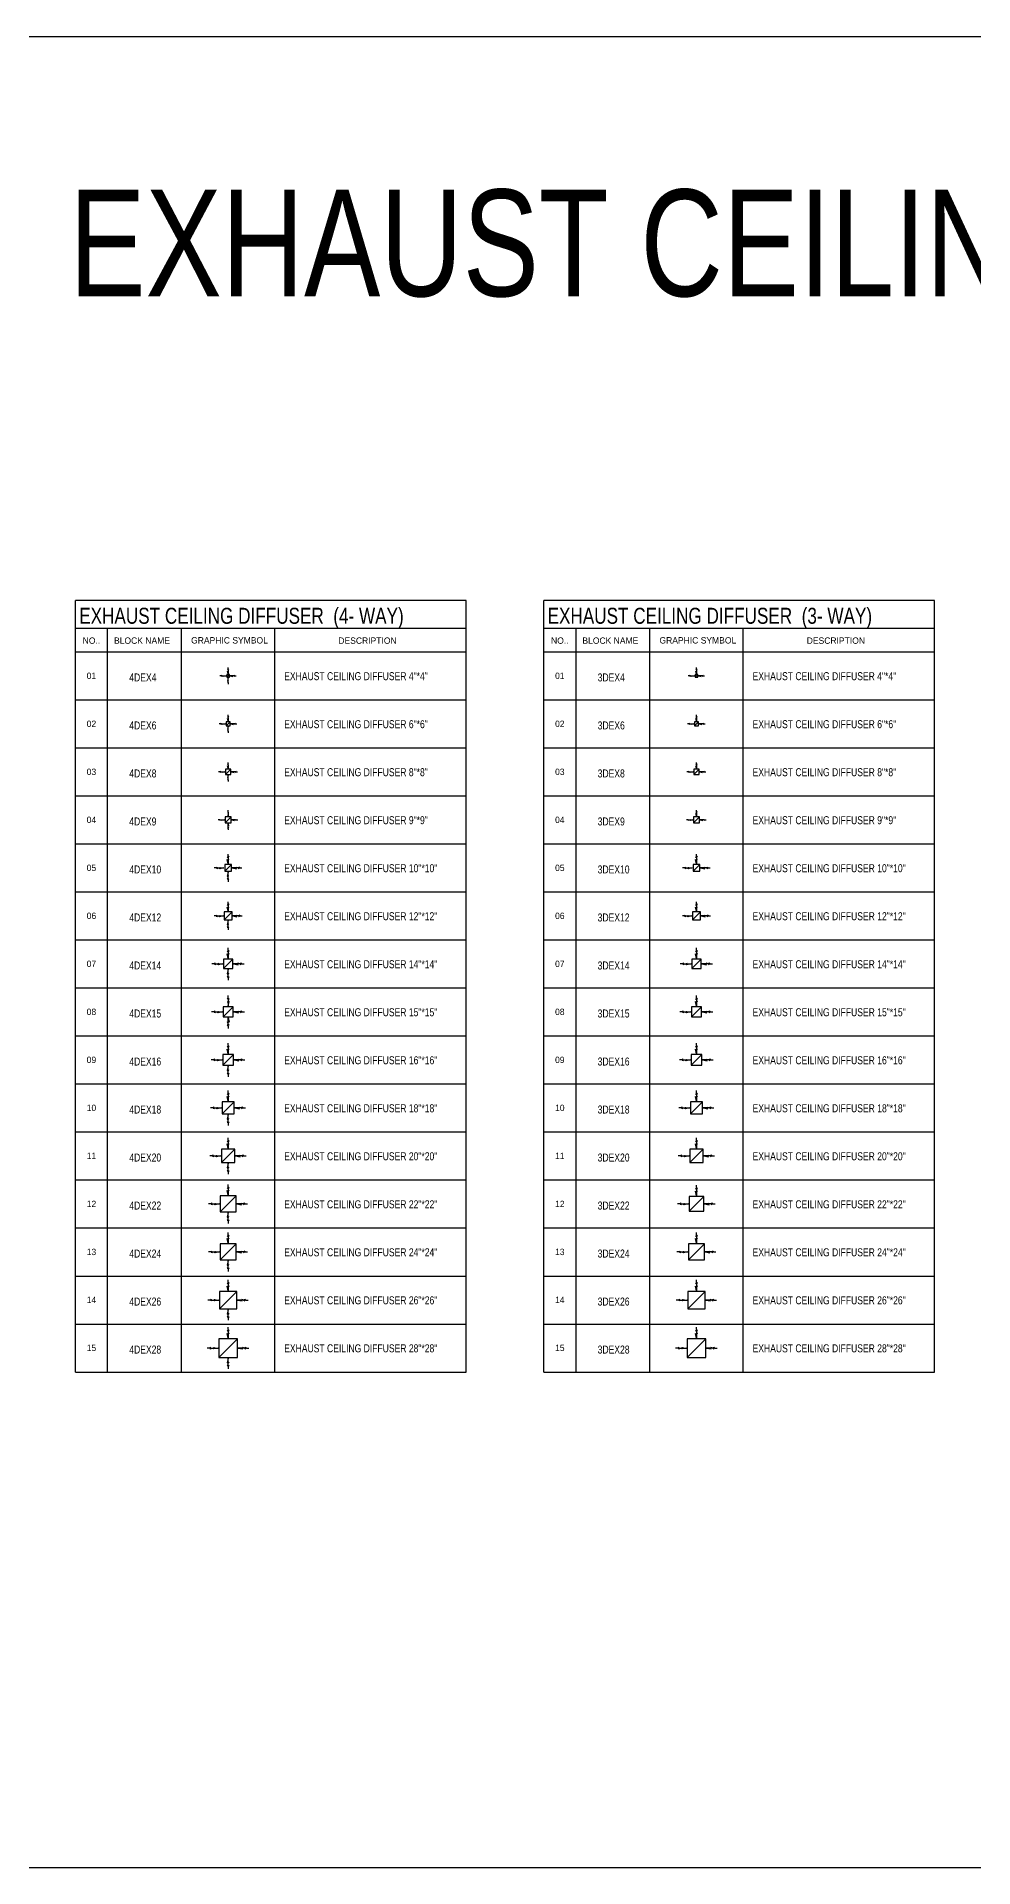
# Model space of a CAD drawing. Header units: millimetres. Extents: x -21221 to 1625077, y -149981 to 356550.
# Drawn here: x 477765 to 512872, y 212613 to 281251 of the extents above; entities that cross this region are included whole.
import ezdxf
from ezdxf.enums import TextEntityAlignment as Align

# ---------------------------------------------------------------- set-up
doc = ezdxf.new("R2010")
doc.units = ezdxf.units.MM
doc.header["$LTSCALE"] = 1000
doc.header["$MEASUREMENT"] = 0
doc.layers.get('0').update_dxf_attribs({"linetype": 'CONTINUOUS'})
for name, color, linetype in [('1-EX-DUCT', 1, 'CONTINUOUS'), ('11-F-A-DUCT', 11, 'CONTINUOUS'), ('40-REFERENCE-DRAWINGS-0-35', 40, 'CONTINUOUS')]:
    doc.layers.add(name, color=color, linetype=linetype)
doc.styles.add('STENCIL', font='stencil.shx')
doc.styles.add('style2', font='stencil.shx')

# ---------------------------------------------------------------- blocks, each defined once
blk = doc.blocks.new('3DEX4')
at = {"color": 13}
for p, q in [((-258, 0), (-308, 0)), ((-258, 0), (-236, 21)), ((-236, -21), (-236, 21)), ((-215, 0), (-236, -21)), ((-215, 0), (-75, 0)), ((-175, 20), (-167, 0)), ((-175, -20), (-167, 0)), ((-75, 0), (-175, -20)), ((-50, -50), (50, 50)), ((0, 215), (-21, 236)), ((-21, 236), (21, 236)), ((-20, 175), (0, 167)), ((0, 75), (-20, 175)), ((0, 258), (0, 308)), ((0, 258), (21, 236)), ((0, 215), (0, 75)), ((20, 175), (0, 167)), ((215, 0), (75, 0)), ((75, 0), (175, -20)), ((175, 20), (167, 0)), ((175, -20), (167, 0)), ((215, 0), (236, -21)), ((236, -21), (236, 21)), ((258, 0), (236, 21)), ((258, 0), (308, 0))]:
    blk.add_line(p, q, dxfattribs=at)
at = {"color": 12}
blk.add_lwpolyline([(-50, -50), (50, -50), (50, 50), (-50, 50)], close=True, dxfattribs=at)
at = {"color": 13}
for points in [[(-175, 20), (-167, 0), (-75, 0)], [(-175, -20), (-167, 0), (-75, 0)], [(-20, 175), (0, 167), (0, 75)], [(20, 175), (0, 167), (0, 75)], [(175, 20), (167, 0), (75, 0)], [(175, -20), (167, 0), (75, 0)]]:
    blk.add_solid(points, dxfattribs=at)
blk = doc.blocks.new('3DEX6')
at = {"color": 13}
for p, q in [((-283, 0), (-333, 0)), ((-283, 0), (-261, 21)), ((-261, -21), (-261, 21)), ((-200, 20), (-192, 0)), ((75, 75), (-75, -75)), ((0, 240), (-21, 261)), ((-21, 261), (21, 261)), ((-20, 200), (0, 192)), ((0, 100), (-20, 200)), ((0, 283), (0, 333)), ((0, 283), (21, 261)), ((0, 240), (0, 100)), ((20, 200), (0, 192)), ((200, 20), (192, 0)), ((261, -21), (261, 21)), ((283, 0), (261, 21)), ((283, 0), (333, 0)), ((-240, 0), (-261, -21)), ((-240, 0), (-100, 0)), ((-200, -20), (-192, 0)), ((-100, 0), (-200, -20)), ((240, 0), (100, 0)), ((100, 0), (200, -20)), ((200, -20), (192, 0)), ((240, 0), (261, -21))]:
    blk.add_line(p, q, dxfattribs=at)
at = {"color": 12}
blk.add_lwpolyline([(-75, -75), (75, -75), (75, 75), (-75, 75)], close=True, dxfattribs=at)
at = {"color": 13}
for points in [[(-200, 20), (-192, 0), (-100, 0)], [(-20, 200), (0, 192), (0, 100)], [(20, 200), (0, 192), (0, 100)], [(200, 20), (192, 0), (100, 0)], [(-200, -20), (-192, 0), (-100, 0)], [(200, -20), (192, 0), (100, 0)]]:
    blk.add_solid(points, dxfattribs=at)
blk = doc.blocks.new('3DEX8')
at = {"color": 13}
for p, q in [((-308, 0), (-358, 0)), ((-308, 0), (-286, 21)), ((-286, -21), (-286, 21)), ((-265, 0), (-286, -21)), ((-265, 0), (-125, 0)), ((-225, 20), (-217, 0)), ((-225, -20), (-217, 0)), ((-125, 0), (-225, -20)), ((100, 100), (-100, -100)), ((0, 265), (-21, 286)), ((-21, 286), (21, 286)), ((-20, 225), (0, 217)), ((0, 125), (-20, 225)), ((0, 308), (0, 358)), ((0, 308), (21, 286)), ((0, 265), (0, 125)), ((20, 225), (0, 217)), ((265, 0), (125, 0)), ((125, 0), (225, -20)), ((225, 20), (217, 0)), ((225, -20), (217, 0)), ((265, 0), (286, -21)), ((286, -21), (286, 21)), ((308, 0), (286, 21)), ((308, 0), (358, 0))]:
    blk.add_line(p, q, dxfattribs=at)
at = {"color": 12}
blk.add_lwpolyline([(-100, -100), (100, -100), (100, 100), (-100, 100)], close=True, dxfattribs=at)
at = {"color": 13}
for points in [[(-225, 20), (-217, 0), (-125, 0)], [(-225, -20), (-217, 0), (-125, 0)], [(-20, 225), (0, 217), (0, 125)], [(20, 225), (0, 217), (0, 125)], [(225, 20), (217, 0), (125, 0)], [(225, -20), (217, 0), (125, 0)]]:
    blk.add_solid(points, dxfattribs=at)
blk = doc.blocks.new('3DEX10')
at = {"color": 13}
for p, q in [((-442, 0), (-520, 0)), ((-442, 0), (-408, 33)), ((-408, -33), (-408, 33)), ((-375, 0), (-408, -33)), ((-375, 0), (-156, 0)), ((-312, 31), (-299, 0)), ((-312, -31), (-299, 0)), ((-156, 0), (-312, -31)), ((125, 125), (-125, -125)), ((0, 375), (-33, 408)), ((-33, 408), (33, 408)), ((-31, 312), (0, 299)), ((0, 156), (-31, 312)), ((0, 442), (0, 520)), ((0, 442), (33, 408)), ((0, 375), (0, 156)), ((31, 312), (0, 299)), ((375, 0), (156, 0)), ((156, 0), (312, -31)), ((312, 31), (299, 0)), ((312, -31), (299, 0)), ((375, 0), (408, -33)), ((408, -33), (408, 33)), ((442, 0), (408, 33)), ((442, 0), (520, 0))]:
    blk.add_line(p, q, dxfattribs=at)
at = {"color": 12}
blk.add_lwpolyline([(-125, -125), (125, -125), (125, 125), (-125, 125)], close=True, dxfattribs=at)
at = {"color": 13}
for points in [[(-312, 31), (-299, 0), (-156, 0)], [(-312, -31), (-299, 0), (-156, 0)], [(-31, 312), (0, 299), (0, 156)], [(31, 312), (0, 299), (0, 156)], [(312, 31), (299, 0), (156, 0)], [(312, -31), (299, 0), (156, 0)]]:
    blk.add_solid(points, dxfattribs=at)
blk = doc.blocks.new('3DEX12')
at = {"color": 13}
for p, q in [((-449, 0), (-524, 0)), ((-449, 0), (-417, 32)), ((-417, -32), (-417, 32)), ((-385, 0), (-417, -32)), ((-385, 0), (-175, 0)), ((-325, 30), (-312, 0)), ((-325, -30), (-312, 0)), ((-175, 0), (-325, -30)), ((150, 150), (-150, -150)), ((0, 385), (-32, 417)), ((-32, 417), (32, 417)), ((-30, 325), (0, 312)), ((0, 175), (-30, 325)), ((0, 449), (0, 524)), ((0, 449), (32, 417)), ((0, 385), (0, 175)), ((30, 325), (0, 312)), ((385, 0), (175, 0)), ((175, 0), (325, -30)), ((325, 30), (312, 0)), ((325, -30), (312, 0)), ((385, 0), (417, -32)), ((417, -32), (417, 32)), ((449, 0), (417, 32)), ((449, 0), (524, 0))]:
    blk.add_line(p, q, dxfattribs=at)
at = {"color": 12}
blk.add_lwpolyline([(-150, -150), (150, -150), (150, 150), (-150, 150)], close=True, dxfattribs=at)
at = {"color": 13}
for points in [[(-325, 30), (-312, 0), (-175, 0)], [(-325, -30), (-312, 0), (-175, 0)], [(-30, 325), (0, 312), (0, 175)], [(30, 325), (0, 312), (0, 175)], [(325, 30), (312, 0), (175, 0)], [(325, -30), (312, 0), (175, 0)]]:
    blk.add_solid(points, dxfattribs=at)
blk = doc.blocks.new('3DEX14')
at = {"color": 13}
for p, q in [((-520, 0), (-607, 0)), ((-520, 0), (-482, 37)), ((-482, -37), (-482, 37)), ((-445, 0), (-482, -37)), ((-445, 0), (-200, 0)), ((-375, 35), (-360, 0)), ((-375, -35), (-360, 0)), ((-200, 0), (-375, -35)), ((175, 175), (-175, -175)), ((0, 445), (-37, 482)), ((-37, 482), (37, 482)), ((-35, 375), (0, 360)), ((0, 200), (-35, 375)), ((0, 520), (0, 607)), ((0, 520), (37, 482)), ((0, 445), (0, 200)), ((35, 375), (0, 360)), ((445, 0), (200, 0)), ((200, 0), (375, -35)), ((375, 35), (360, 0)), ((375, -35), (360, 0)), ((445, 0), (482, -37)), ((482, -37), (482, 37)), ((520, 0), (482, 37)), ((520, 0), (607, 0))]:
    blk.add_line(p, q, dxfattribs=at)
at = {"color": 12}
blk.add_lwpolyline([(-175, -175), (175, -175), (175, 175), (-175, 175)], close=True, dxfattribs=at)
at = {"color": 13}
for points in [[(-375, 35), (-360, 0), (-200, 0)], [(-375, -35), (-360, 0), (-200, 0)], [(-35, 375), (0, 360), (0, 200)], [(35, 375), (0, 360), (0, 200)], [(375, 35), (360, 0), (200, 0)], [(375, -35), (360, 0), (200, 0)]]:
    blk.add_solid(points, dxfattribs=at)
blk = doc.blocks.new('3DEX16')
at = {"color": 13}
for p, q in [((-545, 0), (-632, 0)), ((-545, 0), (-507, 37)), ((-507, -37), (-507, 37)), ((-400, 35), (-385, 0)), ((200, 200), (-200, -200)), ((0, 470), (-37, 507)), ((-37, 507), (37, 507)), ((-35, 400), (0, 385)), ((0, 225), (-35, 400)), ((0, 545), (0, 632)), ((0, 545), (37, 507)), ((0, 470), (0, 225)), ((35, 400), (0, 385)), ((400, 35), (385, 0)), ((507, -37), (507, 37)), ((545, 0), (507, 37)), ((545, 0), (632, 0)), ((-470, 0), (-507, -37)), ((-470, 0), (-225, 0)), ((-400, -35), (-385, 0)), ((-225, 0), (-400, -35)), ((470, 0), (225, 0)), ((225, 0), (400, -35)), ((400, -35), (385, 0)), ((470, 0), (507, -37))]:
    blk.add_line(p, q, dxfattribs=at)
at = {"color": 12}
blk.add_lwpolyline([(-200, -200), (200, -200), (200, 200), (-200, 200)], close=True, dxfattribs=at)
at = {"color": 13}
for points in [[(-400, 35), (-385, 0), (-225, 0)], [(-35, 400), (0, 385), (0, 225)], [(35, 400), (0, 385), (0, 225)], [(400, 35), (385, 0), (225, 0)], [(-400, -35), (-385, 0), (-225, 0)], [(400, -35), (385, 0), (225, 0)]]:
    blk.add_solid(points, dxfattribs=at)
blk = doc.blocks.new('3DEX18')
at = {"color": 13}
for p, q in [((-570, 0), (-657, 0)), ((-570, 0), (-532, 37)), ((-532, -37), (-532, 37)), ((-425, 35), (-410, 0)), ((225, 225), (-225, -225)), ((0, 495), (-37, 532)), ((-37, 532), (37, 532)), ((-35, 425), (0, 410)), ((0, 250), (-35, 425)), ((0, 570), (0, 657)), ((0, 570), (37, 532)), ((0, 495), (0, 250)), ((35, 425), (0, 410)), ((425, 35), (410, 0)), ((532, -37), (532, 37)), ((570, 0), (532, 37)), ((570, 0), (657, 0)), ((-495, 0), (-532, -37)), ((-495, 0), (-250, 0)), ((-425, -35), (-410, 0)), ((-250, 0), (-425, -35)), ((495, 0), (250, 0)), ((250, 0), (425, -35)), ((425, -35), (410, 0)), ((495, 0), (532, -37))]:
    blk.add_line(p, q, dxfattribs=at)
at = {"color": 12}
blk.add_lwpolyline([(-225, -225), (225, -225), (225, 225), (-225, 225)], close=True, dxfattribs=at)
at = {"color": 13}
for points in [[(-425, 35), (-410, 0), (-250, 0)], [(-35, 425), (0, 410), (0, 250)], [(35, 425), (0, 410), (0, 250)], [(425, 35), (410, 0), (250, 0)], [(-425, -35), (-410, 0), (-250, 0)], [(425, -35), (410, 0), (250, 0)]]:
    blk.add_solid(points, dxfattribs=at)
blk = doc.blocks.new('3DEX20')
at = {"color": 13}
for p, q in [((-595, 0), (-682, 0)), ((-595, 0), (-557, 37)), ((-557, -37), (-557, 37)), ((-450, 35), (-435, 0)), ((250, 250), (-250, -250)), ((0, 520), (-37, 557)), ((-37, 557), (37, 557)), ((-35, 450), (0, 435)), ((0, 275), (-35, 450)), ((0, 595), (0, 682)), ((0, 595), (37, 557)), ((0, 520), (0, 275)), ((35, 450), (0, 435)), ((450, 35), (435, 0)), ((557, -37), (557, 37)), ((595, 0), (557, 37)), ((595, 0), (682, 0)), ((-520, 0), (-557, -37)), ((-520, 0), (-275, 0)), ((-450, -35), (-435, 0)), ((-275, 0), (-450, -35)), ((520, 0), (275, 0)), ((275, 0), (450, -35)), ((450, -35), (435, 0)), ((520, 0), (557, -37))]:
    blk.add_line(p, q, dxfattribs=at)
at = {"color": 12}
blk.add_lwpolyline([(-250, -250), (250, -250), (250, 250), (-250, 250)], close=True, dxfattribs=at)
at = {"color": 13}
for points in [[(-450, 35), (-435, 0), (-275, 0)], [(-35, 450), (0, 435), (0, 275)], [(35, 450), (0, 435), (0, 275)], [(450, 35), (435, 0), (275, 0)], [(-450, -35), (-435, 0), (-275, 0)], [(450, -35), (435, 0), (275, 0)]]:
    blk.add_solid(points, dxfattribs=at)
blk = doc.blocks.new('3DEX22')
at = {"color": 13}
for p, q in [((0, 620), (0, 707)), ((-620, 0), (-707, 0)), ((-620, 0), (-582, 37)), ((-582, -37), (-582, 37)), ((-475, 35), (-460, 0)), ((275, 275), (-275, -275)), ((0, 545), (-37, 582)), ((-37, 582), (37, 582)), ((-35, 475), (0, 460)), ((0, 300), (-35, 475)), ((0, 620), (37, 582)), ((0, 545), (0, 300)), ((35, 475), (0, 460)), ((475, 35), (460, 0)), ((582, -37), (582, 37)), ((620, 0), (582, 37)), ((620, 0), (707, 0)), ((-545, 0), (-582, -37)), ((-545, 0), (-300, 0)), ((-475, -35), (-460, 0)), ((-300, 0), (-475, -35)), ((545, 0), (300, 0)), ((300, 0), (475, -35)), ((475, -35), (460, 0)), ((545, 0), (582, -37))]:
    blk.add_line(p, q, dxfattribs=at)
at = {"color": 12}
blk.add_lwpolyline([(-275, -275), (275, -275), (275, 275), (-275, 275)], close=True, dxfattribs=at)
at = {"color": 13}
for points in [[(-475, 35), (-460, 0), (-300, 0)], [(-35, 475), (0, 460), (0, 300)], [(35, 475), (0, 460), (0, 300)], [(475, 35), (460, 0), (300, 0)], [(-475, -35), (-460, 0), (-300, 0)], [(475, -35), (460, 0), (300, 0)]]:
    blk.add_solid(points, dxfattribs=at)
blk = doc.blocks.new('3DEX24')
at = {"color": 13}
for p, q in [((0, 645), (0, 732)), ((-645, 0), (-732, 0)), ((-645, 0), (-607, 37)), ((-607, -37), (-607, 37)), ((-570, 0), (-607, -37)), ((-570, 0), (-325, 0)), ((-500, 35), (-485, 0)), ((-500, -35), (-485, 0)), ((-325, 0), (-500, -35)), ((300, 300), (-300, -300)), ((0, 570), (-37, 607)), ((-37, 607), (37, 607)), ((-35, 500), (0, 485)), ((0, 325), (-35, 500)), ((0, 645), (37, 607)), ((0, 570), (0, 325)), ((35, 500), (0, 485)), ((570, 0), (325, 0)), ((325, 0), (500, -35)), ((500, 35), (485, 0)), ((500, -35), (485, 0)), ((570, 0), (607, -37)), ((607, -37), (607, 37)), ((645, 0), (607, 37)), ((645, 0), (732, 0))]:
    blk.add_line(p, q, dxfattribs=at)
at = {"color": 12}
blk.add_lwpolyline([(-300, -300), (300, -300), (300, 300), (-300, 300)], close=True, dxfattribs=at)
at = {"color": 13}
for points in [[(-500, 35), (-485, 0), (-325, 0)], [(-500, -35), (-485, 0), (-325, 0)], [(-35, 500), (0, 485), (0, 325)], [(35, 500), (0, 485), (0, 325)], [(500, 35), (485, 0), (325, 0)], [(500, -35), (485, 0), (325, 0)]]:
    blk.add_solid(points, dxfattribs=at)
blk = doc.blocks.new('3DEX26')
at = {"color": 13}
for p, q in [((0, 670), (0, 757)), ((-670, 0), (-757, 0)), ((-670, 0), (-632, 37)), ((-632, -37), (-632, 37)), ((-525, 35), (-510, 0)), ((325, 325), (-325, -325)), ((0, 595), (-37, 632)), ((-37, 632), (37, 632)), ((-35, 525), (0, 510)), ((0, 350), (-35, 525)), ((0, 670), (37, 632)), ((0, 595), (0, 350)), ((35, 525), (0, 510)), ((525, 35), (510, 0)), ((632, -37), (632, 37)), ((670, 0), (632, 37)), ((670, 0), (757, 0)), ((-595, 0), (-632, -37)), ((-595, 0), (-350, 0)), ((-525, -35), (-510, 0)), ((-350, 0), (-525, -35)), ((595, 0), (350, 0)), ((350, 0), (525, -35)), ((525, -35), (510, 0)), ((595, 0), (632, -37))]:
    blk.add_line(p, q, dxfattribs=at)
at = {"color": 12}
blk.add_lwpolyline([(-325, -325), (325, -325), (325, 325), (-325, 325)], close=True, dxfattribs=at)
at = {"color": 13}
for points in [[(-525, 35), (-510, 0), (-350, 0)], [(-35, 525), (0, 510), (0, 350)], [(35, 525), (0, 510), (0, 350)], [(525, 35), (510, 0), (350, 0)], [(-525, -35), (-510, 0), (-350, 0)], [(525, -35), (510, 0), (350, 0)]]:
    blk.add_solid(points, dxfattribs=at)
blk = doc.blocks.new('3DEX28')
at = {"color": 13}
for p, q in [((0, 695), (0, 782)), ((0, 695), (37, 657)), ((-695, 0), (-782, 0)), ((-695, 0), (-657, 37)), ((-657, -37), (-657, 37)), ((-550, 35), (-535, 0)), ((350, 350), (-350, -350)), ((0, 620), (-37, 657)), ((-37, 657), (37, 657)), ((-35, 550), (0, 535)), ((0, 375), (-35, 550)), ((0, 620), (0, 375)), ((35, 550), (0, 535)), ((550, 35), (535, 0)), ((657, -37), (657, 37)), ((695, 0), (657, 37)), ((695, 0), (782, 0)), ((-620, 0), (-657, -37)), ((-620, 0), (-375, 0)), ((-550, -35), (-535, 0)), ((-375, 0), (-550, -35)), ((620, 0), (375, 0)), ((375, 0), (550, -35)), ((550, -35), (535, 0)), ((620, 0), (657, -37))]:
    blk.add_line(p, q, dxfattribs=at)
at = {"color": 12}
blk.add_lwpolyline([(-350, -350), (350, -350), (350, 350), (-350, 350)], close=True, dxfattribs=at)
at = {"color": 13}
for points in [[(-550, 35), (-535, 0), (-375, 0)], [(-35, 550), (0, 535), (0, 375)], [(35, 550), (0, 535), (0, 375)], [(550, 35), (535, 0), (375, 0)], [(-550, -35), (-535, 0), (-375, 0)], [(550, -35), (535, 0), (375, 0)]]:
    blk.add_solid(points, dxfattribs=at)
blk = doc.blocks.new('4DEX4')
at = {"color": 13}
for p, q in [((-258, 0), (-308, 0)), ((-258, 0), (-236, 21)), ((-236, -21), (-236, 21)), ((-215, 0), (-236, -21)), ((-215, 0), (-75, 0)), ((-175, 20), (-167, 0)), ((-175, -20), (-167, 0)), ((-75, 0), (-175, -20)), ((-50, -50), (50, 50)), ((0, 215), (-21, 236)), ((-21, 236), (21, 236)), ((-20, 175), (0, 167)), ((0, 75), (-20, 175)), ((0, 258), (0, 308)), ((0, 258), (21, 236)), ((0, 215), (0, 75)), ((20, 175), (0, 167)), ((215, 0), (75, 0)), ((75, 0), (175, -20)), ((175, 20), (167, 0)), ((175, -20), (167, 0)), ((215, 0), (236, -21)), ((236, -21), (236, 21)), ((258, 0), (236, 21)), ((258, 0), (308, 0)), ((0, -215), (-21, -236)), ((-21, -236), (21, -236)), ((0, -75), (-20, -175)), ((-20, -175), (0, -167)), ((0, -215), (0, -75)), ((20, -175), (0, -167)), ((0, -258), (21, -236)), ((0, -258), (0, -308))]:
    blk.add_line(p, q, dxfattribs=at)
at = {"color": 12}
blk.add_lwpolyline([(-50, -50), (50, -50), (50, 50), (-50, 50)], close=True, dxfattribs=at)
at = {"color": 13}
for points in [[(-175, 20), (-167, 0), (-75, 0)], [(-175, -20), (-167, 0), (-75, 0)], [(-20, 175), (0, 167), (0, 75)], [(20, 175), (0, 167), (0, 75)], [(175, 20), (167, 0), (75, 0)], [(175, -20), (167, 0), (75, 0)], [(-20, -175), (0, -167), (0, -75)], [(20, -175), (0, -167), (0, -75)]]:
    blk.add_solid(points, dxfattribs=at)
blk = doc.blocks.new('4DEX6')
at = {"color": 13}
for p, q in [((-283, 0), (-333, 0)), ((-283, 0), (-261, 21)), ((-261, -21), (-261, 21)), ((-200, 20), (-192, 0)), ((75, 75), (-75, -75)), ((0, 240), (-21, 261)), ((-21, 261), (21, 261)), ((-20, 200), (0, 192)), ((0, 100), (-20, 200)), ((0, 283), (0, 333)), ((0, 283), (21, 261)), ((0, 240), (0, 100)), ((20, 200), (0, 192)), ((200, 20), (192, 0)), ((261, -21), (261, 21)), ((283, 0), (261, 21)), ((283, 0), (333, 0)), ((-240, 0), (-261, -21)), ((-240, 0), (-100, 0)), ((-200, -20), (-192, 0)), ((-100, 0), (-200, -20)), ((0, -240), (-21, -261)), ((-21, -261), (21, -261)), ((0, -100), (-20, -200)), ((-20, -200), (0, -192)), ((0, -240), (0, -100)), ((20, -200), (0, -192)), ((0, -283), (21, -261)), ((0, -283), (0, -333)), ((240, 0), (100, 0)), ((100, 0), (200, -20)), ((200, -20), (192, 0)), ((240, 0), (261, -21))]:
    blk.add_line(p, q, dxfattribs=at)
at = {"color": 12}
blk.add_lwpolyline([(-75, -75), (75, -75), (75, 75), (-75, 75)], close=True, dxfattribs=at)
at = {"color": 13}
for points in [[(-200, 20), (-192, 0), (-100, 0)], [(-20, 200), (0, 192), (0, 100)], [(20, 200), (0, 192), (0, 100)], [(200, 20), (192, 0), (100, 0)], [(-200, -20), (-192, 0), (-100, 0)], [(-20, -200), (0, -192), (0, -100)], [(20, -200), (0, -192), (0, -100)], [(200, -20), (192, 0), (100, 0)]]:
    blk.add_solid(points, dxfattribs=at)
blk = doc.blocks.new('4DEX8')
at = {"color": 13}
for p, q in [((-308, 0), (-358, 0)), ((-308, 0), (-286, 21)), ((-286, -21), (-286, 21)), ((-265, 0), (-286, -21)), ((-265, 0), (-125, 0)), ((-225, 20), (-217, 0)), ((-225, -20), (-217, 0)), ((-125, 0), (-225, -20)), ((100, 100), (-100, -100)), ((0, 265), (-21, 286)), ((-21, 286), (21, 286)), ((-20, 225), (0, 217)), ((0, 125), (-20, 225)), ((0, 308), (0, 358)), ((0, 308), (21, 286)), ((0, 265), (0, 125)), ((20, 225), (0, 217)), ((265, 0), (125, 0)), ((125, 0), (225, -20)), ((225, 20), (217, 0)), ((225, -20), (217, 0)), ((265, 0), (286, -21)), ((286, -21), (286, 21)), ((308, 0), (286, 21)), ((308, 0), (358, 0)), ((0, -265), (-21, -286)), ((-21, -286), (21, -286)), ((0, -125), (-20, -225)), ((-20, -225), (0, -217)), ((0, -265), (0, -125)), ((20, -225), (0, -217)), ((0, -308), (21, -286)), ((0, -308), (0, -358))]:
    blk.add_line(p, q, dxfattribs=at)
at = {"color": 12}
blk.add_lwpolyline([(-100, -100), (100, -100), (100, 100), (-100, 100)], close=True, dxfattribs=at)
at = {"color": 13}
for points in [[(-225, 20), (-217, 0), (-125, 0)], [(-225, -20), (-217, 0), (-125, 0)], [(-20, 225), (0, 217), (0, 125)], [(20, 225), (0, 217), (0, 125)], [(225, 20), (217, 0), (125, 0)], [(225, -20), (217, 0), (125, 0)], [(-20, -225), (0, -217), (0, -125)], [(20, -225), (0, -217), (0, -125)]]:
    blk.add_solid(points, dxfattribs=at)
blk = doc.blocks.new('4DEX10')
at = {"color": 13}
for p, q in [((-442, 0), (-520, 0)), ((-442, 0), (-408, 33)), ((-408, -33), (-408, 33)), ((-375, 0), (-408, -33)), ((-375, 0), (-156, 0)), ((-312, 31), (-299, 0)), ((-312, -31), (-299, 0)), ((-156, 0), (-312, -31)), ((125, 125), (-125, -125)), ((0, 375), (-33, 408)), ((-33, 408), (33, 408)), ((-31, 312), (0, 299)), ((0, 156), (-31, 312)), ((0, 442), (0, 520)), ((0, 442), (33, 408)), ((0, 375), (0, 156)), ((31, 312), (0, 299)), ((375, 0), (156, 0)), ((156, 0), (312, -31)), ((312, 31), (299, 0)), ((312, -31), (299, 0)), ((375, 0), (408, -33)), ((408, -33), (408, 33)), ((442, 0), (408, 33)), ((442, 0), (520, 0)), ((0, -375), (-33, -408)), ((-33, -408), (33, -408)), ((0, -156), (-31, -312)), ((-31, -312), (0, -299)), ((0, -375), (0, -156)), ((31, -312), (0, -299)), ((0, -442), (33, -408)), ((0, -442), (0, -520))]:
    blk.add_line(p, q, dxfattribs=at)
at = {"color": 12}
blk.add_lwpolyline([(-125, -125), (125, -125), (125, 125), (-125, 125)], close=True, dxfattribs=at)
at = {"color": 13}
for points in [[(-312, 31), (-299, 0), (-156, 0)], [(-312, -31), (-299, 0), (-156, 0)], [(-31, 312), (0, 299), (0, 156)], [(31, 312), (0, 299), (0, 156)], [(312, 31), (299, 0), (156, 0)], [(312, -31), (299, 0), (156, 0)], [(-31, -312), (0, -299), (0, -156)], [(31, -312), (0, -299), (0, -156)]]:
    blk.add_solid(points, dxfattribs=at)
blk = doc.blocks.new('4DEX12')
at = {"color": 13}
for p, q in [((-449, 0), (-524, 0)), ((-449, 0), (-417, 32)), ((-417, -32), (-417, 32)), ((-385, 0), (-417, -32)), ((-385, 0), (-175, 0)), ((-325, 30), (-312, 0)), ((-325, -30), (-312, 0)), ((-175, 0), (-325, -30)), ((150, 150), (-150, -150)), ((0, 385), (-32, 417)), ((-32, 417), (32, 417)), ((-30, 325), (0, 312)), ((0, 175), (-30, 325)), ((0, 449), (0, 524)), ((0, 449), (32, 417)), ((0, 385), (0, 175)), ((30, 325), (0, 312)), ((385, 0), (175, 0)), ((175, 0), (325, -30)), ((325, 30), (312, 0)), ((325, -30), (312, 0)), ((385, 0), (417, -32)), ((417, -32), (417, 32)), ((449, 0), (417, 32)), ((449, 0), (524, 0)), ((0, -385), (-32, -417)), ((-32, -417), (32, -417)), ((0, -175), (-30, -325)), ((-30, -325), (0, -312)), ((0, -385), (0, -175)), ((30, -325), (0, -312)), ((0, -449), (32, -417)), ((0, -449), (0, -524))]:
    blk.add_line(p, q, dxfattribs=at)
at = {"color": 12}
blk.add_lwpolyline([(-150, -150), (150, -150), (150, 150), (-150, 150)], close=True, dxfattribs=at)
at = {"color": 13}
for points in [[(-325, 30), (-312, 0), (-175, 0)], [(-325, -30), (-312, 0), (-175, 0)], [(-30, 325), (0, 312), (0, 175)], [(30, 325), (0, 312), (0, 175)], [(325, 30), (312, 0), (175, 0)], [(325, -30), (312, 0), (175, 0)], [(-30, -325), (0, -312), (0, -175)], [(30, -325), (0, -312), (0, -175)]]:
    blk.add_solid(points, dxfattribs=at)
blk = doc.blocks.new('4DEX14')
at = {"color": 13}
for p, q in [((-520, 0), (-607, 0)), ((-520, 0), (-482, 37)), ((-482, -37), (-482, 37)), ((-445, 0), (-482, -37)), ((-445, 0), (-200, 0)), ((-375, 35), (-360, 0)), ((-375, -35), (-360, 0)), ((-200, 0), (-375, -35)), ((175, 175), (-175, -175)), ((0, 445), (-37, 482)), ((-37, 482), (37, 482)), ((-35, 375), (0, 360)), ((0, 200), (-35, 375)), ((0, 520), (0, 607)), ((0, 520), (37, 482)), ((0, 445), (0, 200)), ((35, 375), (0, 360)), ((445, 0), (200, 0)), ((200, 0), (375, -35)), ((375, 35), (360, 0)), ((375, -35), (360, 0)), ((445, 0), (482, -37)), ((482, -37), (482, 37)), ((520, 0), (482, 37)), ((520, 0), (607, 0)), ((0, -445), (-37, -482)), ((-37, -482), (37, -482)), ((0, -200), (-35, -375)), ((-35, -375), (0, -360)), ((0, -445), (0, -200)), ((35, -375), (0, -360)), ((0, -520), (37, -482)), ((0, -520), (0, -607))]:
    blk.add_line(p, q, dxfattribs=at)
at = {"color": 12}
blk.add_lwpolyline([(-175, -175), (175, -175), (175, 175), (-175, 175)], close=True, dxfattribs=at)
at = {"color": 13}
for points in [[(-375, 35), (-360, 0), (-200, 0)], [(-375, -35), (-360, 0), (-200, 0)], [(-35, 375), (0, 360), (0, 200)], [(35, 375), (0, 360), (0, 200)], [(375, 35), (360, 0), (200, 0)], [(375, -35), (360, 0), (200, 0)], [(-35, -375), (0, -360), (0, -200)], [(35, -375), (0, -360), (0, -200)]]:
    blk.add_solid(points, dxfattribs=at)
blk = doc.blocks.new('4DEX16')
at = {"color": 13}
for p, q in [((-545, 0), (-632, 0)), ((-545, 0), (-507, 37)), ((-507, -37), (-507, 37)), ((-400, 35), (-385, 0)), ((200, 200), (-200, -200)), ((0, 470), (-37, 507)), ((-37, 507), (37, 507)), ((-35, 400), (0, 385)), ((0, 225), (-35, 400)), ((0, 545), (0, 632)), ((0, 545), (37, 507)), ((0, 470), (0, 225)), ((35, 400), (0, 385)), ((400, 35), (385, 0)), ((507, -37), (507, 37)), ((545, 0), (507, 37)), ((545, 0), (632, 0)), ((-470, 0), (-507, -37)), ((-470, 0), (-225, 0)), ((-400, -35), (-385, 0)), ((-225, 0), (-400, -35)), ((0, -470), (-37, -507)), ((-37, -507), (37, -507)), ((0, -225), (-35, -400)), ((-35, -400), (0, -385)), ((0, -470), (0, -225)), ((35, -400), (0, -385)), ((0, -545), (37, -507)), ((0, -545), (0, -632)), ((470, 0), (225, 0)), ((225, 0), (400, -35)), ((400, -35), (385, 0)), ((470, 0), (507, -37))]:
    blk.add_line(p, q, dxfattribs=at)
at = {"color": 12}
blk.add_lwpolyline([(-200, -200), (200, -200), (200, 200), (-200, 200)], close=True, dxfattribs=at)
at = {"color": 13}
for points in [[(-400, 35), (-385, 0), (-225, 0)], [(-35, 400), (0, 385), (0, 225)], [(35, 400), (0, 385), (0, 225)], [(400, 35), (385, 0), (225, 0)], [(-400, -35), (-385, 0), (-225, 0)], [(-35, -400), (0, -385), (0, -225)], [(35, -400), (0, -385), (0, -225)], [(400, -35), (385, 0), (225, 0)]]:
    blk.add_solid(points, dxfattribs=at)
blk = doc.blocks.new('4DEX18')
at = {"color": 13}
for p, q in [((-570, 0), (-657, 0)), ((-570, 0), (-532, 37)), ((-532, -37), (-532, 37)), ((-425, 35), (-410, 0)), ((225, 225), (-225, -225)), ((0, 495), (-37, 532)), ((-37, 532), (37, 532)), ((-35, 425), (0, 410)), ((0, 250), (-35, 425)), ((0, 570), (0, 657)), ((0, 570), (37, 532)), ((0, 495), (0, 250)), ((35, 425), (0, 410)), ((425, 35), (410, 0)), ((532, -37), (532, 37)), ((570, 0), (532, 37)), ((570, 0), (657, 0)), ((-495, 0), (-532, -37)), ((-495, 0), (-250, 0)), ((-425, -35), (-410, 0)), ((-250, 0), (-425, -35)), ((0, -495), (-37, -532)), ((-37, -532), (37, -532)), ((0, -250), (-35, -425)), ((-35, -425), (0, -410)), ((0, -495), (0, -250)), ((35, -425), (0, -410)), ((0, -570), (37, -532)), ((0, -570), (0, -657)), ((495, 0), (250, 0)), ((250, 0), (425, -35)), ((425, -35), (410, 0)), ((495, 0), (532, -37))]:
    blk.add_line(p, q, dxfattribs=at)
at = {"color": 12}
blk.add_lwpolyline([(-225, -225), (225, -225), (225, 225), (-225, 225)], close=True, dxfattribs=at)
at = {"color": 13}
for points in [[(-425, 35), (-410, 0), (-250, 0)], [(-35, 425), (0, 410), (0, 250)], [(35, 425), (0, 410), (0, 250)], [(425, 35), (410, 0), (250, 0)], [(-425, -35), (-410, 0), (-250, 0)], [(-35, -425), (0, -410), (0, -250)], [(35, -425), (0, -410), (0, -250)], [(425, -35), (410, 0), (250, 0)]]:
    blk.add_solid(points, dxfattribs=at)
blk = doc.blocks.new('4DEX20')
at = {"color": 13}
for p, q in [((-595, 0), (-682, 0)), ((-595, 0), (-557, 37)), ((-557, -37), (-557, 37)), ((-450, 35), (-435, 0)), ((250, 250), (-250, -250)), ((0, 520), (-37, 557)), ((-37, 557), (37, 557)), ((-35, 450), (0, 435)), ((0, 275), (-35, 450)), ((0, 595), (0, 682)), ((0, 595), (37, 557)), ((0, 520), (0, 275)), ((35, 450), (0, 435)), ((450, 35), (435, 0)), ((557, -37), (557, 37)), ((595, 0), (557, 37)), ((595, 0), (682, 0)), ((-520, 0), (-557, -37)), ((-520, 0), (-275, 0)), ((-450, -35), (-435, 0)), ((-275, 0), (-450, -35)), ((0, -520), (-37, -557)), ((-37, -557), (37, -557)), ((0, -275), (-35, -450)), ((-35, -450), (0, -435)), ((0, -520), (0, -275)), ((35, -450), (0, -435)), ((0, -595), (37, -557)), ((0, -595), (0, -682)), ((520, 0), (275, 0)), ((275, 0), (450, -35)), ((450, -35), (435, 0)), ((520, 0), (557, -37))]:
    blk.add_line(p, q, dxfattribs=at)
at = {"color": 12}
blk.add_lwpolyline([(-250, -250), (250, -250), (250, 250), (-250, 250)], close=True, dxfattribs=at)
at = {"color": 13}
for points in [[(-450, 35), (-435, 0), (-275, 0)], [(-35, 450), (0, 435), (0, 275)], [(35, 450), (0, 435), (0, 275)], [(450, 35), (435, 0), (275, 0)], [(-450, -35), (-435, 0), (-275, 0)], [(-35, -450), (0, -435), (0, -275)], [(35, -450), (0, -435), (0, -275)], [(450, -35), (435, 0), (275, 0)]]:
    blk.add_solid(points, dxfattribs=at)
blk = doc.blocks.new('4DEX22')
at = {"color": 13}
for p, q in [((0, 645), (0, 732)), ((-645, 0), (-732, 0)), ((-645, 0), (-607, 37)), ((-607, -37), (-607, 37)), ((-500, 35), (-485, 0)), ((300, 300), (-300, -300)), ((0, 570), (-37, 607)), ((-37, 607), (37, 607)), ((-35, 500), (0, 485)), ((0, 325), (-35, 500)), ((0, 645), (37, 607)), ((0, 570), (0, 325)), ((35, 500), (0, 485)), ((500, 35), (485, 0)), ((607, -37), (607, 37)), ((645, 0), (607, 37)), ((645, 0), (732, 0)), ((-570, 0), (-607, -37)), ((-570, 0), (-325, 0)), ((-500, -35), (-485, 0)), ((-325, 0), (-500, -35)), ((0, -570), (-37, -607)), ((-37, -607), (37, -607)), ((0, -325), (-35, -500)), ((-35, -500), (0, -485)), ((0, -570), (0, -325)), ((35, -500), (0, -485)), ((0, -645), (37, -607)), ((0, -645), (0, -732)), ((570, 0), (325, 0)), ((325, 0), (500, -35)), ((500, -35), (485, 0)), ((570, 0), (607, -37))]:
    blk.add_line(p, q, dxfattribs=at)
at = {"color": 12}
blk.add_lwpolyline([(-300, -300), (300, -300), (300, 300), (-300, 300)], close=True, dxfattribs=at)
at = {"color": 13}
for points in [[(-500, 35), (-485, 0), (-325, 0)], [(-35, 500), (0, 485), (0, 325)], [(35, 500), (0, 485), (0, 325)], [(500, 35), (485, 0), (325, 0)], [(-500, -35), (-485, 0), (-325, 0)], [(-35, -500), (0, -485), (0, -325)], [(35, -500), (0, -485), (0, -325)], [(500, -35), (485, 0), (325, 0)]]:
    blk.add_solid(points, dxfattribs=at)
blk = doc.blocks.new('4DEX24')
at = {"color": 13}
for p, q in [((0, 645), (0, 732)), ((-645, 0), (-732, 0)), ((-645, 0), (-607, 37)), ((-607, -37), (-607, 37)), ((-500, 35), (-485, 0)), ((300, 300), (-300, -300)), ((0, 570), (-37, 607)), ((-37, 607), (37, 607)), ((-35, 500), (0, 485)), ((0, 325), (-35, 500)), ((0, 645), (37, 607)), ((0, 570), (0, 325)), ((35, 500), (0, 485)), ((500, 35), (485, 0)), ((607, -37), (607, 37)), ((645, 0), (607, 37)), ((645, 0), (732, 0)), ((-570, 0), (-607, -37)), ((-570, 0), (-325, 0)), ((-500, -35), (-485, 0)), ((-325, 0), (-500, -35)), ((0, -570), (-37, -607)), ((-37, -607), (37, -607)), ((0, -325), (-35, -500)), ((-35, -500), (0, -485)), ((0, -570), (0, -325)), ((35, -500), (0, -485)), ((0, -645), (37, -607)), ((0, -645), (0, -732)), ((570, 0), (325, 0)), ((325, 0), (500, -35)), ((500, -35), (485, 0)), ((570, 0), (607, -37))]:
    blk.add_line(p, q, dxfattribs=at)
at = {"color": 12}
blk.add_lwpolyline([(-300, -300), (300, -300), (300, 300), (-300, 300)], close=True, dxfattribs=at)
at = {"color": 13}
for points in [[(-500, 35), (-485, 0), (-325, 0)], [(-35, 500), (0, 485), (0, 325)], [(35, 500), (0, 485), (0, 325)], [(500, 35), (485, 0), (325, 0)], [(-500, -35), (-485, 0), (-325, 0)], [(-35, -500), (0, -485), (0, -325)], [(35, -500), (0, -485), (0, -325)], [(500, -35), (485, 0), (325, 0)]]:
    blk.add_solid(points, dxfattribs=at)
blk = doc.blocks.new('4DEX26')
at = {"color": 13}
for p, q in [((0, 670), (0, 757)), ((-670, 0), (-757, 0)), ((-670, 0), (-632, 37)), ((-632, -37), (-632, 37)), ((-525, 35), (-510, 0)), ((325, 325), (-325, -325)), ((0, 595), (-37, 632)), ((-37, 632), (37, 632)), ((-35, 525), (0, 510)), ((0, 350), (-35, 525)), ((0, 670), (37, 632)), ((0, 595), (0, 350)), ((35, 525), (0, 510)), ((525, 35), (510, 0)), ((632, -37), (632, 37)), ((670, 0), (632, 37)), ((670, 0), (757, 0)), ((-595, 0), (-632, -37)), ((-595, 0), (-350, 0)), ((-525, -35), (-510, 0)), ((-350, 0), (-525, -35)), ((0, -595), (-37, -632)), ((-37, -632), (37, -632)), ((0, -350), (-35, -525)), ((-35, -525), (0, -510)), ((0, -595), (0, -350)), ((35, -525), (0, -510)), ((0, -670), (37, -632)), ((0, -670), (0, -757)), ((595, 0), (350, 0)), ((350, 0), (525, -35)), ((525, -35), (510, 0)), ((595, 0), (632, -37))]:
    blk.add_line(p, q, dxfattribs=at)
at = {"color": 12}
blk.add_lwpolyline([(-325, -325), (325, -325), (325, 325), (-325, 325)], close=True, dxfattribs=at)
at = {"color": 13}
for points in [[(-525, 35), (-510, 0), (-350, 0)], [(-35, 525), (0, 510), (0, 350)], [(35, 525), (0, 510), (0, 350)], [(525, 35), (510, 0), (350, 0)], [(-525, -35), (-510, 0), (-350, 0)], [(-35, -525), (0, -510), (0, -350)], [(35, -525), (0, -510), (0, -350)], [(525, -35), (510, 0), (350, 0)]]:
    blk.add_solid(points, dxfattribs=at)
blk = doc.blocks.new('4DEX28')
at = {"color": 13}
for p, q in [((0, 695), (0, 782)), ((0, 695), (37, 657)), ((-695, 0), (-782, 0)), ((-695, 0), (-657, 37)), ((-657, -37), (-657, 37)), ((-550, 35), (-535, 0)), ((350, 350), (-350, -350)), ((0, 620), (-37, 657)), ((-37, 657), (37, 657)), ((-35, 550), (0, 535)), ((0, 375), (-35, 550)), ((0, 620), (0, 375)), ((35, 550), (0, 535)), ((550, 35), (535, 0)), ((657, -37), (657, 37)), ((695, 0), (657, 37)), ((695, 0), (782, 0)), ((-620, 0), (-657, -37)), ((-620, 0), (-375, 0)), ((-550, -35), (-535, 0)), ((-375, 0), (-550, -35)), ((0, -620), (-37, -657)), ((-37, -657), (37, -657)), ((0, -375), (-35, -550)), ((-35, -550), (0, -535)), ((0, -620), (0, -375)), ((35, -550), (0, -535)), ((0, -695), (37, -657)), ((620, 0), (375, 0)), ((375, 0), (550, -35)), ((550, -35), (535, 0)), ((620, 0), (657, -37)), ((0, -695), (0, -782))]:
    blk.add_line(p, q, dxfattribs=at)
at = {"color": 12}
blk.add_lwpolyline([(-350, -350), (350, -350), (350, 350), (-350, 350)], close=True, dxfattribs=at)
at = {"color": 13}
for points in [[(-550, 35), (-535, 0), (-375, 0)], [(-35, 550), (0, 535), (0, 375)], [(35, 550), (0, 535), (0, 375)], [(550, 35), (535, 0), (375, 0)], [(-550, -35), (-535, 0), (-375, 0)], [(-35, -550), (0, -535), (0, -375)], [(35, -550), (0, -535), (0, -375)], [(550, -35), (535, 0), (375, 0)]]:
    blk.add_solid(points, dxfattribs=at)
blk = doc.blocks.new('4DEX15')
at = {"color": 13}
for p, q in [((-532, 0), (-620, 0)), ((-532, 0), (-495, 37)), ((-495, -37), (-495, 37)), ((-458, 0), (-495, -37)), ((-458, 0), (-213, 0)), ((-388, 35), (-373, 0)), ((-388, -35), (-373, 0)), ((-213, 0), (-388, -35)), ((188, 188), (-188, -188)), ((0, 532), (-37, 495)), ((37, 495), (-37, 495)), ((-35, 388), (0, 373)), ((0, 532), (0, 620)), ((0, 458), (37, 495)), ((0, 458), (0, 213)), ((35, 388), (0, 373)), ((0, 213), (35, 388)), ((458, 0), (213, 0)), ((213, 0), (388, -35)), ((388, 35), (373, 0)), ((388, -35), (373, 0)), ((458, 0), (495, -37)), ((495, -37), (495, 37)), ((532, 0), (495, 37)), ((532, 0), (620, 0)), ((37, -495), (-37, -495)), ((0, -532), (-37, -495)), ((-35, -388), (0, -373)), ((0, -458), (0, -213)), ((0, -213), (35, -388)), ((35, -388), (0, -373)), ((0, -458), (37, -495)), ((0, -532), (0, -620))]:
    blk.add_line(p, q, dxfattribs=at)
at = {"color": 12}
blk.add_lwpolyline([(-188, -188), (188, -188), (188, 188), (-188, 188)], close=True, dxfattribs=at)
at = {"color": 13}
for points in [[(-388, 35), (-373, 0), (-213, 0)], [(-388, -35), (-373, 0), (-213, 0)], [(-35, 388), (0, 373), (0, 213)], [(35, 388), (0, 373), (0, 213)], [(388, 35), (373, 0), (213, 0)], [(388, -35), (373, 0), (213, 0)], [(-35, -388), (0, -373), (0, -213)], [(35, -388), (0, -373), (0, -213)]]:
    blk.add_solid(points, dxfattribs=at)
blk = doc.blocks.new('4DEX9')
at = {"color": 13}
for p, q in [((-320, 0), (-370, 0)), ((-320, 0), (-299, 21)), ((-299, -21), (-299, 21)), ((-278, 0), (-299, -21)), ((-278, 0), (-138, 0)), ((-238, 20), (-229, 0)), ((-238, -20), (-229, 0)), ((-138, 0), (-238, -20)), ((112, 112), (-112, -112)), ((0, 320), (-21, 299)), ((21, 299), (-21, 299)), ((-20, 238), (0, 229)), ((0, 320), (0, 370)), ((0, 278), (21, 299)), ((0, 278), (0, 138)), ((20, 238), (0, 229)), ((0, 138), (20, 238)), ((278, 0), (138, 0)), ((138, 0), (238, -20)), ((238, 20), (229, 0)), ((238, -20), (229, 0)), ((278, 0), (299, -21)), ((299, -21), (299, 21)), ((320, 0), (299, 21)), ((320, 0), (370, 0)), ((21, -299), (-21, -299)), ((0, -320), (-21, -299)), ((-20, -238), (0, -229)), ((0, -278), (0, -138)), ((0, -138), (20, -238)), ((20, -238), (0, -229)), ((0, -278), (21, -299)), ((0, -320), (0, -370))]:
    blk.add_line(p, q, dxfattribs=at)
at = {"color": 12}
blk.add_lwpolyline([(-112, -112), (112, -112), (112, 112), (-112, 112)], close=True, dxfattribs=at)
at = {"color": 13}
for points in [[(-238, 20), (-229, 0), (-138, 0)], [(-238, -20), (-229, 0), (-138, 0)], [(-20, 238), (0, 229), (0, 138)], [(20, 238), (0, 229), (0, 138)], [(238, 20), (229, 0), (138, 0)], [(238, -20), (229, 0), (138, 0)], [(-20, -238), (0, -229), (0, -138)], [(20, -238), (0, -229), (0, -138)]]:
    blk.add_solid(points, dxfattribs=at)
blk = doc.blocks.new('3DEX9')
at = {"color": 13}
for p, q in [((-320, 0), (-370, 0)), ((-320, 0), (-299, 21)), ((-299, -21), (-299, 21)), ((-278, 0), (-299, -21)), ((-278, 0), (-138, 0)), ((-238, 20), (-229, 0)), ((-238, -20), (-229, 0)), ((-138, 0), (-238, -20)), ((112, 112), (-112, -112)), ((0, 278), (-21, 299)), ((-21, 299), (21, 299)), ((-20, 238), (0, 229)), ((0, 138), (-20, 238)), ((0, 320), (0, 370)), ((0, 320), (21, 299)), ((0, 278), (0, 138)), ((20, 238), (0, 229)), ((278, 0), (138, 0)), ((138, 0), (238, -20)), ((238, 20), (229, 0)), ((238, -20), (229, 0)), ((278, 0), (299, -21)), ((299, -21), (299, 21)), ((320, 0), (299, 21)), ((320, 0), (370, 0))]:
    blk.add_line(p, q, dxfattribs=at)
at = {"color": 12}
blk.add_lwpolyline([(-112, -112), (112, -112), (112, 112), (-112, 112)], close=True, dxfattribs=at)
at = {"color": 13}
for points in [[(-238, 20), (-229, 0), (-138, 0)], [(-238, -20), (-229, 0), (-138, 0)], [(-20, 238), (0, 229), (0, 138)], [(20, 238), (0, 229), (0, 138)], [(238, 20), (229, 0), (138, 0)], [(238, -20), (229, 0), (138, 0)]]:
    blk.add_solid(points, dxfattribs=at)
blk = doc.blocks.new('3DEX15')
at = {"color": 13}
for p, q in [((-532, 0), (-620, 0)), ((-532, 0), (-495, 37)), ((-495, -37), (-495, 37)), ((-458, 0), (-495, -37)), ((-458, 0), (-213, 0)), ((-388, 35), (-373, 0)), ((-388, -35), (-373, 0)), ((-213, 0), (-388, -35)), ((188, 188), (-188, -188)), ((0, 458), (-37, 495)), ((-37, 495), (37, 495)), ((-35, 388), (0, 373)), ((0, 213), (-35, 388)), ((0, 532), (0, 620)), ((0, 532), (37, 495)), ((0, 458), (0, 213)), ((35, 388), (0, 373)), ((458, 0), (213, 0)), ((213, 0), (388, -35)), ((388, 35), (373, 0)), ((388, -35), (373, 0)), ((458, 0), (495, -37)), ((495, -37), (495, 37)), ((532, 0), (495, 37)), ((532, 0), (620, 0))]:
    blk.add_line(p, q, dxfattribs=at)
at = {"color": 12}
blk.add_lwpolyline([(-188, -188), (188, -188), (188, 188), (-188, 188)], close=True, dxfattribs=at)
at = {"color": 13}
for points in [[(-388, 35), (-373, 0), (-213, 0)], [(-388, -35), (-373, 0), (-213, 0)], [(-35, 388), (0, 373), (0, 213)], [(35, 388), (0, 373), (0, 213)], [(388, 35), (373, 0), (213, 0)], [(388, -35), (373, 0), (213, 0)]]:
    blk.add_solid(points, dxfattribs=at)

msp = doc.modelspace()

# ---------------------------------------------------------------- linework, layer by layer
at = {"layer": '1-EX-DUCT'}
for p, q in [((479219.1, 231184.7), (479219.1, 260110.5)), ((493865, 231184.7), (493865, 260110.5)), ((496772.4, 231184.7), (496772.4, 260110.5)), ((511418.2, 231184.7), (511418.2, 260110.5)), ((479219.1, 259079.4), (493865, 259079.4)), ((480414.5, 259079.4), (480414.5, 231184.7)), ((483193.5, 231184.7), (483193.5, 259079.4)), ((486687.3, 231184.7), (486687.3, 259079.4)), ((496772.4, 259079.4), (511418.2, 259079.4)), ((497967.7, 259079.4), (497967.7, 231184.7)), ((500746.7, 231184.7), (500746.7, 259079.4)), ((504240.5, 231184.7), (504240.5, 259079.4)), ((479219.1, 258184.7), (493865, 258184.7)), ((496772.4, 258184.7), (511418.2, 258184.7)), ((479219.1, 256384.7), (493865, 256384.7)), ((496772.4, 256384.7), (511418.2, 256384.7)), ((479219.1, 254584.7), (493865, 254584.7)), ((496772.4, 254584.7), (511418.2, 254584.7)), ((479219.1, 252784.7), (493865, 252784.7)), ((496772.4, 252784.7), (511418.2, 252784.7)), ((479219.1, 250984.7), (493865, 250984.7)), ((496772.4, 250984.7), (511418.2, 250984.7)), ((479219.1, 249184.7), (493865, 249184.7)), ((496772.4, 249184.7), (511418.2, 249184.7)), ((479219.1, 247384.7), (493865, 247384.7)), ((496772.4, 247384.7), (511418.2, 247384.7)), ((479219.1, 245584.7), (493865, 245584.7)), ((496772.4, 245584.7), (511418.2, 245584.7)), ((479219.1, 243784.7), (493865, 243784.7)), ((496772.4, 243784.7), (511418.2, 243784.7)), ((479219.1, 241984.7), (493865, 241984.7)), ((496772.4, 241984.7), (511418.2, 241984.7)), ((479219.1, 240184.7), (493865, 240184.7)), ((496772.4, 240184.7), (511418.2, 240184.7)), ((479219.1, 238384.7), (493865, 238384.7)), ((496772.4, 238384.7), (511418.2, 238384.7)), ((479219.1, 236584.7), (493865, 236584.7)), ((496772.4, 236584.7), (511418.2, 236584.7)), ((479219.1, 234784.7), (493865, 234784.7)), ((496772.4, 234784.7), (511418.2, 234784.7)), ((479219.1, 232984.7), (493865, 232984.7)), ((496772.4, 232984.7), (511418.2, 232984.7)), ((479219.1, 231184.7), (493865, 231184.7)), ((496772.4, 231184.7), (511418.2, 231184.7))]:
    msp.add_line(p, q, dxfattribs=at)
for points in [[(493865, 260110.5), (479219.1, 260110.5)], [(511418.2, 260110.5), (496772.4, 260110.5)]]:
    msp.add_lwpolyline(points, dxfattribs=at)
at = {"layer": '11-F-A-DUCT'}
for p, q in [((337339.5, 281251.5), (547978.4, 281251.5)), ((337339.5, 212612.7), (547978.4, 212612.7))]:
    msp.add_line(p, q, dxfattribs=at)

# ---------------------------------------------------------------- block references
at = {"layer": '1-EX-DUCT'}
for name, p in [('4DEX4', (484940.4, 257284.7)), ('3DEX4', (502493.6, 257284.7)), ('4DEX6', (484940.4, 255484.7)), ('3DEX6', (502493.6, 255484.7)), ('4DEX8', (484940.4, 253684.7)), ('3DEX8', (502493.6, 253684.7)), ('4DEX9', (484940.4, 251884.7)), ('3DEX9', (502493.6, 251884.7)), ('4DEX10', (484940.4, 250084.7)), ('3DEX10', (502493.6, 250084.7)), ('4DEX12', (484940.4, 248284.7)), ('3DEX12', (502493.6, 248284.7)), ('4DEX14', (484940.4, 246484.7)), ('3DEX14', (502493.6, 246484.7)), ('4DEX15', (484940.4, 244684.7)), ('3DEX15', (502493.6, 244684.7)), ('4DEX16', (484940.4, 242884.7)), ('3DEX16', (502493.6, 242884.7)), ('4DEX18', (484940.4, 241084.7)), ('3DEX18', (502493.6, 241084.7)), ('4DEX20', (484940.4, 239284.7)), ('3DEX20', (502493.6, 239284.7)), ('4DEX22', (484940.4, 237484.7)), ('3DEX22', (502493.6, 237484.7)), ('4DEX24', (484940.4, 235684.7)), ('3DEX24', (502493.6, 235684.7)), ('4DEX26', (484940.4, 233884.7)), ('3DEX26', (502493.6, 233884.7)), ('4DEX28', (484940.4, 232084.7)), ('3DEX28', (502493.6, 232084.7))]:
    msp.add_blockref(name, p, dxfattribs=at)

# ---------------------------------------------------------------- texts
at = {"layer": '1-EX-DUCT', "lineweight": 35, "style": 'STENCIL', "width": 0.8}
for s, p in [('EXHAUST CEILING DIFFUSER  (4- WAY)', (479361.5, 259237.1)), ('EXHAUST CEILING DIFFUSER  (3- WAY)', (496914.8, 259237.1))]:
    msp.add_text(s, height=600, dxfattribs=at).set_placement(p)
at = {"layer": '1-EX-DUCT', "lineweight": 35, "style": 'STENCIL'}
for s, height, p in [('NO..', 239.06, (479820, 258606.3)), ('BLOCK NAME', 239.06, (481714.2, 258606.3)), ('GRAPHIC SYMBOL', 239.062, (484993.4, 258617)), ('DESCRIPTION', 239.062, (490165, 258606.3)), ('NO..', 239.06, (497373.2, 258606.3)), ('BLOCK NAME', 239.06, (499267.4, 258606.3)), ('GRAPHIC SYMBOL', 239.062, (502546.7, 258617)), ('DESCRIPTION', 239.062, (507718.3, 258606.3))]:
    msp.add_text(s, height=height, dxfattribs=at).set_placement(p, align=Align.MIDDLE)
at = {"layer": '1-EX-DUCT', "color": 4, "style": 'STENCIL'}
for s, p in [('01', (479820, 257288)), ('01', (497373.2, 257288)), ('02', (479820, 255488)), ('02', (497373.2, 255488)), ('03', (479820, 253688)), ('03', (497373.2, 253688)), ('04', (479820, 251888)), ('04', (497373.2, 251888)), ('05', (479820, 250088)), ('05', (497373.2, 250088)), ('06', (479820, 248288)), ('06', (497373.2, 248288)), ('07', (479820, 246488)), ('07', (497373.2, 246488)), ('08', (479820, 244688)), ('08', (497373.2, 244688)), ('09', (479820, 242888)), ('09', (497373.2, 242888)), ('10', (479820, 241088)), ('10', (497373.2, 241088)), ('11', (479820, 239288)), ('11', (497373.2, 239288)), ('12', (479820, 237488)), ('12', (497373.2, 237488)), ('13', (479820, 235688)), ('13', (497373.2, 235688)), ('14', (479820, 233888)), ('14', (497373.2, 233888)), ('15', (479820, 232088)), ('15', (497373.2, 232088))]:
    msp.add_text(s, height=239.06, dxfattribs=at).set_placement(p, align=Align.MIDDLE)
at = {"layer": '1-EX-DUCT', "color": 4, "style": 'style2', "width": 0.8}
for s, p in [('EXHAUST CEILING DIFFUSER 4"*4"', (487043.6, 257123.3)), ('EXHAUST CEILING DIFFUSER 4"*4"', (504596.8, 257123.3)), ('4DEX4', (481238.3, 257076.6)), ('3DEX4', (498791.6, 257076.6)), ('4DEX6', (481238.3, 255276.6)), ('EXHAUST CEILING DIFFUSER 6"*6" ', (487043.6, 255323.3)), ('3DEX6', (498791.6, 255276.6)), ('EXHAUST CEILING DIFFUSER 6"*6" ', (504596.8, 255323.3)), ('4DEX8', (481238.3, 253476.6)), ('EXHAUST CEILING DIFFUSER 8"*8"', (487043.6, 253523.3)), ('3DEX8', (498791.6, 253476.6)), ('EXHAUST CEILING DIFFUSER 8"*8"', (504596.8, 253523.3)), ('4DEX9', (481238.3, 251676.6)), ('EXHAUST CEILING DIFFUSER 9"*9"', (487043.6, 251723.3)), ('3DEX9', (498791.6, 251676.6)), ('EXHAUST CEILING DIFFUSER 9"*9"', (504596.8, 251723.3)), ('4DEX10', (481238.3, 249876.6)), ('EXHAUST CEILING DIFFUSER 10"*10"', (487043.6, 249923.3)), ('3DEX10', (498791.6, 249876.6)), ('EXHAUST CEILING DIFFUSER 10"*10"', (504596.8, 249923.3)), ('4DEX12', (481238.3, 248076.6)), ('EXHAUST CEILING DIFFUSER 12"*12"', (487043.6, 248123.3)), ('3DEX12', (498791.6, 248076.6)), ('EXHAUST CEILING DIFFUSER 12"*12"', (504596.8, 248123.3)), ('4DEX14', (481238.3, 246276.6)), ('EXHAUST CEILING DIFFUSER 14"*14"', (487043.6, 246323.3)), ('3DEX14', (498791.6, 246276.6)), ('EXHAUST CEILING DIFFUSER 14"*14"', (504596.8, 246323.3)), ('4DEX15', (481238.3, 244476.6)), ('EXHAUST CEILING DIFFUSER 15"*15"', (487043.6, 244523.3)), ('3DEX15', (498791.6, 244476.6)), ('EXHAUST CEILING DIFFUSER 15"*15"', (504596.8, 244523.3)), ('EXHAUST CEILING DIFFUSER 16"*16"', (487043.6, 242723.3)), ('EXHAUST CEILING DIFFUSER 16"*16"', (504596.8, 242723.3)), ('4DEX16', (481238.3, 242676.6)), ('3DEX16', (498791.6, 242676.6)), ('4DEX18', (481238.3, 240876.6)), ('EXHAUST CEILING DIFFUSER 18"*18"', (487043.6, 240923.3)), ('3DEX18', (498791.6, 240876.6)), ('EXHAUST CEILING DIFFUSER 18"*18"', (504596.8, 240923.3)), ('4DEX20', (481238.3, 239076.6)), ('EXHAUST CEILING DIFFUSER 20"*20"', (487043.6, 239123.3)), ('3DEX20', (498791.6, 239076.6)), ('EXHAUST CEILING DIFFUSER 20"*20"', (504596.8, 239123.3)), ('4DEX22', (481238.3, 237276.6)), ('EXHAUST CEILING DIFFUSER 22"*22"', (487043.6, 237323.3)), ('3DEX22', (498791.6, 237276.6)), ('EXHAUST CEILING DIFFUSER 22"*22"', (504596.8, 237323.3)), ('4DEX24', (481238.3, 235476.6)), ('EXHAUST CEILING DIFFUSER 24"*24"', (487043.6, 235523.3)), ('3DEX24', (498791.6, 235476.6)), ('EXHAUST CEILING DIFFUSER 24"*24"', (504596.8, 235523.3)), ('4DEX26', (481238.3, 233676.6)), ('EXHAUST CEILING DIFFUSER 26"*26"', (487043.6, 233723.3)), ('3DEX26', (498791.6, 233676.6)), ('EXHAUST CEILING DIFFUSER 26"*26"', (504596.8, 233723.3)), ('4DEX28', (481238.3, 231876.6)), ('EXHAUST CEILING DIFFUSER 28"*28"', (487043.6, 231923.3)), ('3DEX28', (498791.6, 231876.6)), ('EXHAUST CEILING DIFFUSER 28"*28"', (504596.8, 231923.3))]:
    msp.add_text(s, height=300, dxfattribs=at).set_placement(p)
at = {"layer": '40-REFERENCE-DRAWINGS-0-35', "lineweight": 35, "style": 'STENCIL', "width": 0.8}
msp.add_text('EXHAUST CEILING DIFFUSER', height=4000, dxfattribs=at).set_placement((478992.1, 271518))

doc.saveas('drawing.dxf')
